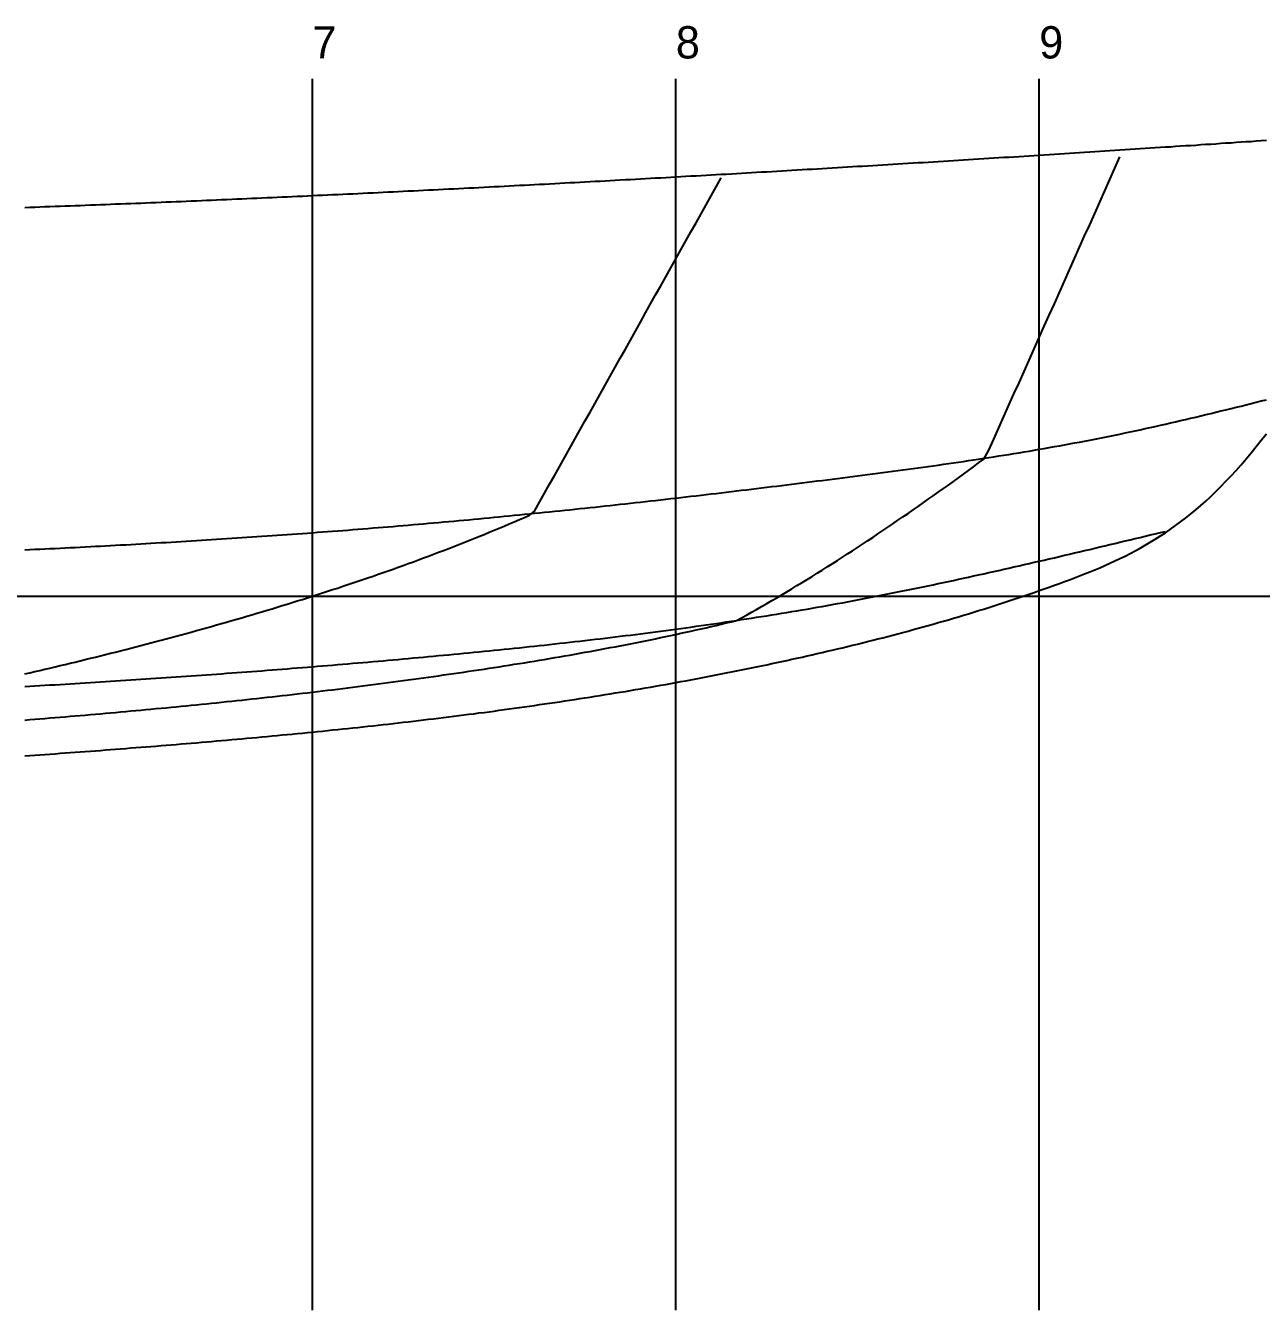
# Model space of a CAD drawing. Header units: millimetres. Extents: x -300 to 13200, y -3536 to 1881.
# Drawn here: x 5590 to 8650, y -1300 to 1881 of the extents above; entities that cross this region are included whole.
import ezdxf

# ---------------------------------------------------------------- set-up
doc = ezdxf.new("R2010")
doc.units = ezdxf.units.MM
for name, color, linetype in [('BATOKS', 3, 'Continuous'), ('KORPUS', 7, 'Continuous'), ('SHPANGOUT', 8, 'Continuous'), ('TEXT', 7, 'Continuous'), ('VL', 5, 'Continuous')]:
    doc.layers.add(name, color=color, linetype=linetype)

msp = doc.modelspace()

# ---------------------------------------------------------------- linework, layer by layer
at = {"layer": 'BATOKS'}
for points in [[(5587.5, 161.8), (5600, 162.8), (5612.5, 163.8), (5625, 164.8), (5637.5, 165.8), (5650, 166.9), (5662.5, 167.9), (5675, 168.9), (5687.5, 170), (5700, 171), (5712.5, 172.1), (5725, 173.1), (5737.5, 174.2), (5750, 175.3), (5762.5, 176.4), (5775, 177.5), (5787.5, 178.6), (5800, 179.7), (5812.5, 180.8), (5825, 181.9), (5837.5, 183), (5850, 184.2), (5862.5, 185.3), (5875, 186.5), (5887.5, 187.6), (5900, 188.8), (5912.5, 190), (5925, 191.1), (5937.5, 192.3), (5950, 193.5), (5962.5, 194.7), (5975, 196), (5987.5, 197.2), (6000, 198.4), (6012.5, 199.7), (6025, 200.9), (6037.5, 202.2), (6050, 203.5), (6062.5, 204.7), (6075, 206), (6087.5, 207.3), (6100, 208.6), (6112.5, 209.9), (6125, 211.3), (6137.5, 212.6), (6150, 214), (6162.5, 215.3), (6175, 216.7), (6187.5, 218.1), (6200, 219.5), (6212.5, 220.9), (6225, 222.3), (6237.5, 223.7), (6250, 225.1), (6262.5, 226.5), (6275, 228), (6287.5, 229.5), (6300, 230.9), (6312.5, 232.4), (6325, 233.9), (6337.5, 235.4), (6350, 236.9), (6362.5, 238.5), (6375, 240), (6387.5, 241.6), (6400, 243.1), (6412.5, 244.7), (6425, 246.3), (6437.5, 247.9), (6450, 249.5), (6462.5, 251.1), (6475, 252.7), (6487.5, 254.4), (6500, 256), (6512.5, 257.7), (6525, 259.4), (6537.5, 261.1), (6550, 262.8), (6562.5, 264.5), (6575, 266.2), (6587.5, 268), (6600, 269.7), (6612.5, 271.5), (6625, 273.3), (6637.5, 275.1), (6650, 276.9), (6662.5, 278.7), (6675, 280.5), (6687.5, 282.4), (6700, 284.3), (6712.5, 286.1), (6725, 288), (6737.5, 289.9), (6750, 291.9), (6762.5, 293.8), (6775, 295.8), (6787.5, 297.7), (6800, 299.7), (6812.5, 301.7), (6825, 303.7), (6837.5, 305.8), (6850, 307.8), (6862.5, 309.9), (6875, 312), (6887.5, 314.1), (6900, 316.2), (6912.5, 318.4), (6925, 320.6), (6937.5, 322.7), (6950, 324.9), (6962.5, 327.2), (6975, 329.4), (6987.5, 331.7), (7000, 334), (7012.5, 336.3), (7025, 338.6), (7037.5, 341), (7050, 343.3), (7062.5, 345.7), (7075, 348.2), (7087.5, 350.6), (7100, 353.1), (7112.5, 355.6), (7125, 358.1), (7137.5, 360.6), (7150, 363.2), (7162.5, 365.8), (7175, 368.4), (7187.5, 371.1), (7200, 373.7), (7212.5, 376.5), (7225, 379.2), (7237.5, 381.9), (7250, 384.7), (7262.5, 387.6), (7275, 390.4), (7287.5, 393.3), (7300, 396.2), (7312.5, 399.2), (7325, 402.2), (7337.5, 405.2), (7350, 408.2), (7362.5, 414.7), (7375, 421.7), (7387.5, 428.7), (7400, 435.8), (7412.5, 442.9), (7425, 450.1), (7437.5, 457.4), (7450, 464.7), (7462.5, 472.1), (7475, 479.5), (7487.5, 487), (7500, 494.5), (7512.5, 502.1), (7525, 509.8), (7537.5, 517.5), (7550, 525.3), (7562.5, 533.1), (7575, 541), (7587.5, 548.9), (7600, 556.9), (7612.5, 564.9), (7625, 573), (7637.5, 581.1), (7650, 589.3), (7662.5, 597.6), (7675, 605.8), (7687.5, 614.1), (7700, 622.5), (7712.5, 630.9), (7725, 639.3), (7737.5, 647.8), (7750, 656.3), (7762.5, 664.9), (7775, 673.5), (7787.5, 682.1), (7800, 690.8), (7812.5, 699.5), (7825, 708.3), (7837.5, 717.1), (7850, 725.9), (7862.5, 734.8), (7875, 743.7), (7887.5, 752.7), (7900, 761.7), (7912.5, 770.8), (7925, 779.9), (7937.5, 789.1), (7950, 798.3), (7962.5, 807.6), (7975, 829.7), (7987.5, 857.6), (8000, 885.5), (8012.5, 913.4), (8025, 941.3), (8037.5, 969.2), (8050, 997.1), (8062.5, 1025), (8075, 1052.9), (8087.5, 1080.8), (8100, 1108.7), (8112.5, 1136.7), (8125, 1164.6), (8137.5, 1192.5), (8150, 1220.5), (8162.5, 1248.5), (8175, 1276.4), (8187.5, 1304.4), (8200, 1332.4), (8212.5, 1360.4), (8225, 1388.4), (8237.5, 1416.4), (8250, 1444.4), (8262.5, 1472.4), (8275, 1500.4), (8287.5, 1528.4), (8300, 1556.5)], [(5587.5, 276), (5600, 278.9), (5612.5, 281.8), (5625, 284.7), (5637.5, 287.6), (5650, 290.5), (5662.5, 293.5), (5675, 296.4), (5687.5, 299.4), (5700, 302.4), (5712.5, 305.4), (5725, 308.5), (5737.5, 311.5), (5750, 314.6), (5762.5, 317.7), (5775, 320.8), (5787.5, 323.9), (5800, 327), (5812.5, 330.2), (5825, 333.4), (5837.5, 336.6), (5850, 339.8), (5862.5, 343), (5875, 346.2), (5887.5, 349.5), (5900, 352.8), (5912.5, 356.1), (5925, 359.4), (5937.5, 362.7), (5950, 366.1), (5962.5, 369.5), (5975, 372.9), (5987.5, 376.3), (6000, 379.7), (6012.5, 383.2), (6025, 386.6), (6037.5, 390.1), (6050, 393.6), (6062.5, 397.2), (6075, 400.7), (6087.5, 404.3), (6100, 407.9), (6112.5, 411.5), (6125, 415.2), (6137.5, 418.8), (6150, 422.5), (6162.5, 426.2), (6175, 429.9), (6187.5, 433.7), (6200, 437.5), (6212.5, 441.3), (6225, 445.1), (6237.5, 448.9), (6250, 452.8), (6262.5, 456.7), (6275, 460.6), (6287.5, 464.5), (6300, 468.5), (6312.5, 472.5), (6325, 476.5), (6337.5, 480.6), (6350, 484.6), (6362.5, 488.7), (6375, 492.9), (6387.5, 497), (6400, 501.2), (6412.5, 505.4), (6425, 509.7), (6437.5, 513.9), (6450, 518.2), (6462.5, 522.6), (6475, 526.9), (6487.5, 531.3), (6500, 535.7), (6512.5, 540.2), (6525, 544.7), (6537.5, 549.2), (6550, 553.8), (6562.5, 558.4), (6575, 563), (6587.5, 567.7), (6600, 572.4), (6612.5, 577.1), (6625, 581.9), (6637.5, 586.7), (6650, 591.5), (6662.5, 596.4), (6675, 601.3), (6687.5, 606.3), (6700, 611.3), (6712.5, 616.4), (6725, 621.4), (6737.5, 626.6), (6750, 631.7), (6762.5, 637), (6775, 642.2), (6787.5, 647.5), (6800, 652.9), (6812.5, 658.3), (6825, 663.7), (6837.5, 669.2), (6850, 678.9), (6862.5, 701.1), (6875, 723.4), (6887.5, 745.7), (6900, 767.9), (6912.5, 790.2), (6925, 812.5), (6937.5, 834.8), (6950, 857.1), (6962.5, 879.4), (6975, 901.7), (6987.5, 924.1), (7000, 946.4), (7012.5, 968.7), (7025, 991.1), (7037.5, 1013.4), (7050, 1035.7), (7062.5, 1058.1), (7075, 1080.4), (7087.5, 1102.7), (7100, 1125.1), (7112.5, 1147.4), (7125, 1169.8), (7137.5, 1192.1), (7150, 1214.5), (7162.5, 1236.8), (7175, 1259.1), (7187.5, 1281.5), (7200, 1303.8), (7212.5, 1326.1), (7225, 1348.5), (7237.5, 1370.8), (7250, 1393.1), (7262.5, 1415.4), (7275, 1437.7), (7287.5, 1460), (7300, 1482.3), (7312.5, 1504.7)]]:
    msp.add_lwpolyline(points, dxfattribs=at)
at = {"layer": 'KORPUS'}
for points in [[(5587.5, 1431.3), (5600, 1431.7), (5612.5, 1432.2), (5625, 1432.6), (5637.5, 1433.1), (5650, 1433.5), (5662.5, 1434), (5675, 1434.5), (5687.5, 1434.9), (5700, 1435.4), (5712.5, 1435.8), (5725, 1436.3), (5737.5, 1436.8), (5750, 1437.3), (5762.5, 1437.7), (5775, 1438.2), (5787.5, 1438.7), (5800, 1439.2), (5812.5, 1439.7), (5825, 1440.2), (5837.5, 1440.7), (5850, 1441.2), (5862.5, 1441.6), (5875, 1442.1), (5887.5, 1442.7), (5900, 1443.2), (5912.5, 1443.7), (5925, 1444.2), (5937.5, 1444.7), (5950, 1445.2), (5962.5, 1445.7), (5975, 1446.2), (5987.5, 1446.8), (6000, 1447.3), (6012.5, 1447.8), (6025, 1448.3), (6037.5, 1448.9), (6050, 1449.4), (6062.5, 1449.9), (6075, 1450.5), (6087.5, 1451), (6100, 1451.6), (6112.5, 1452.1), (6125, 1452.7), (6137.5, 1453.2), (6150, 1453.8), (6162.5, 1454.3), (6175, 1454.9), (6187.5, 1455.4), (6200, 1456), (6212.5, 1456.6), (6225, 1457.1), (6237.5, 1457.7), (6250, 1458.3), (6262.5, 1458.8), (6275, 1459.4), (6287.5, 1460), (6300, 1460.6), (6312.5, 1461.1), (6325, 1461.7), (6337.5, 1462.3), (6350, 1462.9), (6362.5, 1463.5), (6375, 1464.1), (6387.5, 1464.7), (6400, 1465.2), (6412.5, 1465.8), (6425, 1466.4), (6437.5, 1467), (6450, 1467.6), (6462.5, 1468.2), (6475, 1468.8), (6487.5, 1469.5), (6500, 1470.1), (6512.5, 1470.7), (6525, 1471.3), (6537.5, 1471.9), (6550, 1472.5), (6562.5, 1473.1), (6575, 1473.8), (6587.5, 1474.4), (6600, 1475), (6612.5, 1475.6), (6625, 1476.3), (6637.5, 1476.9), (6650, 1477.5), (6662.5, 1478.1), (6675, 1478.8), (6687.5, 1479.4), (6700, 1480), (6712.5, 1480.7), (6725, 1481.3), (6737.5, 1482), (6750, 1482.6), (6762.5, 1483.3), (6775, 1483.9), (6787.5, 1484.6), (6800, 1485.2), (6812.5, 1485.9), (6825, 1486.5), (6837.5, 1487.2), (6850, 1487.8), (6862.5, 1488.5), (6875, 1489.1), (6887.5, 1489.8), (6900, 1490.5), (6912.5, 1491.1), (6925, 1491.8), (6937.5, 1492.5), (6950, 1493.1), (6962.5, 1493.8), (6975, 1494.5), (6987.5, 1495.2), (7000, 1495.8), (7012.5, 1496.5), (7025, 1497.2), (7037.5, 1497.9), (7050, 1498.6), (7062.5, 1499.2), (7075, 1499.9), (7087.5, 1500.6), (7100, 1501.3), (7112.5, 1502), (7125, 1502.7), (7137.5, 1503.4), (7150, 1504.1), (7162.5, 1504.8), (7175, 1505.5), (7187.5, 1506.2), (7200, 1506.9), (7212.5, 1507.6), (7225, 1508.3), (7237.5, 1509), (7250, 1509.7), (7262.5, 1510.4), (7275, 1511.1), (7287.5, 1511.8), (7300, 1512.5), (7312.5, 1513.2), (7325, 1513.9), (7337.5, 1514.7), (7350, 1515.4), (7362.5, 1516.1), (7375, 1516.8), (7387.5, 1517.5), (7400, 1518.3), (7412.5, 1519), (7425, 1519.7), (7437.5, 1520.4), (7450, 1521.2), (7462.5, 1521.9), (7475, 1522.6), (7487.5, 1523.4), (7500, 1524.1), (7512.5, 1524.8), (7525, 1525.6), (7537.5, 1526.3), (7550, 1527), (7562.5, 1527.8), (7575, 1528.5), (7587.5, 1529.3), (7600, 1530), (7612.5, 1530.7), (7625, 1531.5), (7637.5, 1532.2), (7650, 1533), (7662.5, 1533.7), (7675, 1534.5), (7687.5, 1535.2), (7700, 1536), (7712.5, 1536.7), (7725, 1537.5), (7737.5, 1538.3), (7750, 1539), (7762.5, 1539.8), (7775, 1540.5), (7787.5, 1541.3), (7800, 1542.1), (7812.5, 1542.8), (7825, 1543.6), (7837.5, 1544.4), (7850, 1545.1), (7862.5, 1545.9), (7875, 1546.7), (7887.5, 1547.4), (7900, 1548.2), (7912.5, 1549), (7925, 1549.7), (7937.5, 1550.5), (7950, 1551.3), (7962.5, 1552.1), (7975, 1552.9), (7987.5, 1553.6), (8000, 1554.4), (8012.5, 1555.2), (8025, 1556), (8037.5, 1556.8), (8050, 1557.6), (8062.5, 1558.3), (8075, 1559.1), (8087.5, 1559.9), (8100, 1560.7), (8112.5, 1561.5), (8125, 1562.3), (8137.5, 1563.1), (8150, 1563.9), (8162.5, 1564.7), (8175, 1565.5), (8187.5, 1566.3), (8200, 1567.1), (8212.5, 1567.9), (8225, 1568.7), (8237.5, 1569.5), (8250, 1570.3), (8262.5, 1571.1), (8275, 1571.9), (8287.5, 1572.7), (8300, 1573.5), (8312.5, 1574.3), (8325, 1575.1), (8337.5, 1575.9), (8350, 1576.7), (8362.5, 1577.6), (8375, 1578.4), (8387.5, 1579.2), (8400, 1580), (8412.5, 1580.8), (8425, 1581.6), (8437.5, 1582.5), (8450, 1583.3), (8462.5, 1584.1), (8475, 1584.9), (8487.5, 1585.7), (8500, 1586.6), (8512.5, 1587.4), (8525, 1588.2), (8537.5, 1589), (8550, 1589.9), (8562.5, 1590.7), (8575, 1591.5), (8587.5, 1592.4), (8600, 1593.2), (8612.5, 1594), (8625, 1594.8), (8637.5, 1595.7), (8650, 1596.5), (8662.5, 1597.3)], [(5587.5, 583.3), (5600, 583.9), (5612.5, 584.5), (5625, 585.1), (5637.5, 585.7), (5650, 586.3), (5662.5, 586.9), (5675, 587.5), (5687.5, 588.1), (5700, 588.8), (5712.5, 589.4), (5725, 590), (5737.5, 590.7), (5750, 591.3), (5762.5, 592), (5775, 592.6), (5787.5, 593.3), (5800, 594), (5812.5, 594.6), (5825, 595.3), (5837.5, 596), (5850, 596.7), (5862.5, 597.4), (5875, 598.1), (5887.5, 598.8), (5900, 599.5), (5912.5, 600.3), (5925, 601), (5937.5, 601.7), (5950, 602.5), (5962.5, 603.2), (5975, 603.9), (5987.5, 604.7), (6000, 605.5), (6012.5, 606.2), (6025, 607), (6037.5, 607.8), (6050, 608.6), (6062.5, 609.4), (6075, 610.2), (6087.5, 611), (6100, 611.8), (6112.5, 612.6), (6125, 613.4), (6137.5, 614.3), (6150, 615.1), (6162.5, 616), (6175, 616.8), (6187.5, 617.7), (6200, 618.5), (6212.5, 619.4), (6225, 620.3), (6237.5, 621.2), (6250, 622.1), (6262.5, 623), (6275, 623.9), (6287.5, 624.8), (6300, 625.7), (6312.5, 626.6), (6325, 627.6), (6337.5, 628.5), (6350, 629.4), (6362.5, 630.4), (6375, 631.4), (6387.5, 632.3), (6400, 633.3), (6412.5, 634.3), (6425, 635.3), (6437.5, 636.3), (6450, 637.3), (6462.5, 638.3), (6475, 639.3), (6487.5, 640.4), (6500, 641.4), (6512.5, 642.5), (6525, 643.5), (6537.5, 644.6), (6550, 645.6), (6562.5, 646.7), (6575, 647.8), (6587.5, 648.9), (6600, 650), (6612.5, 651.1), (6625, 652.2), (6637.5, 653.4), (6650, 654.5), (6662.5, 655.6), (6675, 656.8), (6687.5, 657.9), (6700, 659.1), (6712.5, 660.3), (6725, 661.5), (6737.5, 662.6), (6750, 663.8), (6762.5, 665), (6775, 666.2), (6787.5, 667.5), (6800, 668.7), (6812.5, 669.9), (6825, 671.2), (6837.5, 672.4), (6850, 673.7), (6862.5, 674.9), (6875, 676.2), (6887.5, 677.5), (6900, 678.7), (6912.5, 680), (6925, 681.3), (6937.5, 682.6), (6950, 683.9), (6962.5, 685.3), (6975, 686.6), (6987.5, 687.9), (7000, 689.2), (7012.5, 690.6), (7025, 691.9), (7037.5, 693.3), (7050, 694.6), (7062.5, 696), (7075, 697.4), (7087.5, 698.8), (7100, 700.1), (7112.5, 701.5), (7125, 702.9), (7137.5, 704.3), (7150, 705.7), (7162.5, 707.2), (7175, 708.6), (7187.5, 710), (7200, 711.4), (7212.5, 712.9), (7225, 714.3), (7237.5, 715.8), (7250, 717.2), (7262.5, 718.7), (7275, 720.2), (7287.5, 721.6), (7300, 723.1), (7312.5, 724.6), (7325, 726.1), (7337.5, 727.6), (7350, 729.1), (7362.5, 730.6), (7375, 732.1), (7387.5, 733.6), (7400, 735.1), (7412.5, 736.6), (7425, 738.1), (7437.5, 739.7), (7450, 741.2), (7462.5, 742.8), (7475, 744.3), (7487.5, 745.9), (7500, 747.4), (7512.5, 749), (7525, 750.5), (7537.5, 752.1), (7550, 753.7), (7562.5, 755.2), (7575, 756.8), (7587.5, 758.4), (7600, 760), (7612.5, 761.6), (7625, 763.2), (7637.5, 764.8), (7650, 766.4), (7662.5, 768), (7675, 769.6), (7687.5, 771.3), (7700, 772.9), (7712.5, 774.5), (7725, 776.2), (7737.5, 777.9), (7750, 779.5), (7762.5, 781.2), (7775, 782.9), (7787.5, 784.6), (7800, 786.3), (7812.5, 788), (7825, 789.8), (7837.5, 791.5), (7850, 793.3), (7862.5, 795.1), (7875, 796.9), (7887.5, 798.7), (7900, 800.5), (7912.5, 802.3), (7925, 804.2), (7937.5, 806.1), (7950, 808), (7962.5, 809.9), (7975, 811.8), (7987.5, 813.7), (8000, 815.7), (8012.5, 817.7), (8025, 819.7), (8037.5, 821.7), (8050, 823.8), (8062.5, 825.8), (8075, 827.9), (8087.5, 830.1), (8100, 832.2), (8112.5, 834.4), (8125, 836.5), (8137.5, 838.8), (8150, 841), (8162.5, 843.3), (8175, 845.5), (8187.5, 847.9), (8200, 850.2), (8212.5, 852.6), (8225, 855), (8237.5, 857.4), (8250, 859.9), (8262.5, 862.4), (8275, 864.9), (8287.5, 867.4), (8300, 870), (8312.5, 872.6), (8325, 875.3), (8337.5, 877.9), (8350, 880.6), (8362.5, 883.4), (8375, 886.1), (8387.5, 888.9), (8400, 891.7), (8412.5, 894.5), (8425, 897.4), (8437.5, 900.3), (8450, 903.2), (8462.5, 906.1), (8475, 909.1), (8487.5, 912), (8500, 915), (8512.5, 918), (8525, 921), (8537.5, 924), (8550, 927.1), (8562.5, 930.1), (8575, 933.2), (8587.5, 936.3), (8600, 939.4), (8612.5, 942.5), (8625, 945.6), (8637.5, 948.7), (8650, 951.9), (8662.5, 955)], [(5587.5, 73), (5600, 73.9), (5612.5, 74.8), (5625, 75.7), (5637.5, 76.6), (5650, 77.5), (5662.5, 78.4), (5675, 79.3), (5687.5, 80.2), (5700, 81.1), (5712.5, 82), (5725, 83), (5737.5, 83.9), (5750, 84.8), (5762.5, 85.8), (5775, 86.7), (5787.5, 87.7), (5800, 88.6), (5812.5, 89.6), (5825, 90.5), (5837.5, 91.5), (5850, 92.5), (5862.5, 93.4), (5875, 94.4), (5887.5, 95.4), (5900, 96.4), (5912.5, 97.4), (5925, 98.4), (5937.5, 99.4), (5950, 100.4), (5962.5, 101.5), (5975, 102.5), (5987.5, 103.5), (6000, 104.6), (6012.5, 105.6), (6025, 106.7), (6037.5, 107.8), (6050, 108.8), (6062.5, 109.9), (6075, 111), (6087.5, 112.1), (6100, 113.2), (6112.5, 114.3), (6125, 115.4), (6137.5, 116.6), (6150, 117.7), (6162.5, 118.8), (6175, 120), (6187.5, 121.1), (6200, 122.3), (6212.5, 123.5), (6225, 124.7), (6237.5, 125.9), (6250, 127.1), (6262.5, 128.3), (6275, 129.5), (6287.5, 130.8), (6300, 132), (6312.5, 133.2), (6325, 134.5), (6337.5, 135.8), (6350, 137.1), (6362.5, 138.4), (6375, 139.7), (6387.5, 141), (6400, 142.3), (6412.5, 143.6), (6425, 145), (6437.5, 146.3), (6450, 147.7), (6462.5, 149.1), (6475, 150.5), (6487.5, 151.9), (6500, 153.3), (6512.5, 154.7), (6525, 156.1), (6537.5, 157.6), (6550, 159), (6562.5, 160.5), (6575, 162), (6587.5, 163.5), (6600, 165), (6612.5, 166.5), (6625, 168.1), (6637.5, 169.6), (6650, 171.2), (6662.5, 172.7), (6675, 174.3), (6687.5, 175.9), (6700, 177.5), (6712.5, 179.2), (6725, 180.8), (6737.5, 182.4), (6750, 184.1), (6762.5, 185.8), (6775, 187.5), (6787.5, 189.2), (6800, 190.9), (6812.5, 192.7), (6825, 194.4), (6837.5, 196.2), (6850, 198), (6862.5, 199.8), (6875, 201.6), (6887.5, 203.4), (6900, 205.3), (6912.5, 207.1), (6925, 209), (6937.5, 210.9), (6950, 212.8), (6962.5, 214.7), (6975, 216.7), (6987.5, 218.6), (7000, 220.6), (7012.5, 222.6), (7025, 224.6), (7037.5, 226.6), (7050, 228.7), (7062.5, 230.8), (7075, 232.8), (7087.5, 234.9), (7100, 237.1), (7112.5, 239.2), (7125, 241.3), (7137.5, 243.5), (7150, 245.7), (7162.5, 247.9), (7175, 250.1), (7187.5, 252.4), (7200, 254.6), (7212.5, 256.9), (7225, 259.2), (7237.5, 261.5), (7250, 263.9), (7262.5, 266.2), (7275, 268.6), (7287.5, 271), (7300, 273.4), (7312.5, 275.9), (7325, 278.3), (7337.5, 280.8), (7350, 283.3), (7362.5, 285.8), (7375, 288.4), (7387.5, 291), (7400, 293.5), (7412.5, 296.1), (7425, 298.8), (7437.5, 301.4), (7450, 304.1), (7462.5, 306.8), (7475, 309.5), (7487.5, 312.2), (7500, 315), (7512.5, 317.8), (7525, 320.6), (7537.5, 323.4), (7550, 326.3), (7562.5, 329.1), (7575, 332), (7587.5, 335), (7600, 337.9), (7612.5, 340.9), (7625, 343.9), (7637.5, 346.9), (7650, 350), (7662.5, 353.1), (7675, 356.2), (7687.5, 359.3), (7700, 362.5), (7712.5, 365.7), (7725, 368.9), (7737.5, 372.2), (7750, 375.5), (7762.5, 378.8), (7775, 382.2), (7787.5, 385.6), (7800, 389), (7812.5, 392.4), (7825, 395.9), (7837.5, 399.5), (7850, 403), (7862.5, 406.6), (7875, 410.2), (7887.5, 413.9), (7900, 417.6), (7912.5, 421.3), (7925, 425.1), (7937.5, 428.9), (7950, 432.8), (7962.5, 436.7), (7975, 440.6), (7987.5, 444.6), (8000, 448.6), (8012.5, 452.6), (8025, 456.7), (8037.5, 460.9), (8050, 465), (8062.5, 469.2), (8075, 473.5), (8087.5, 477.8), (8100, 482.2), (8112.5, 486.6), (8125, 491), (8137.5, 495.5), (8150, 500), (8162.5, 504.6), (8175, 509.2), (8187.5, 513.9), (8200, 518.7), (8212.5, 523.6), (8225, 528.6), (8237.5, 533.7), (8250, 539), (8262.5, 544.4), (8275, 550), (8287.5, 555.7), (8300, 561.7), (8312.5, 567.8), (8325, 574.2), (8337.5, 580.7), (8350, 587.6), (8362.5, 594.6), (8375, 602), (8387.5, 609.6), (8400, 617.5), (8412.5, 625.7), (8425, 634.3), (8437.5, 643.1), (8450, 652.4), (8462.5, 661.9), (8475, 671.9), (8487.5, 682.2), (8500, 692.9), (8512.5, 704), (8525, 715.6), (8537.5, 727.6), (8550, 740), (8562.5, 752.9), (8575, 766.2), (8587.5, 780), (8600, 794.1), (8612.5, 808.7), (8625, 823.6), (8637.5, 838.8), (8650, 854.4), (8662.5, 870.3)], [(5587.5, 245), (5600, 245.7), (5612.5, 246.4), (5625, 247.2), (5637.5, 247.9), (5650, 248.6), (5662.5, 249.3), (5675, 250.1), (5687.5, 250.8), (5700, 251.6), (5712.5, 252.3), (5725, 253.1), (5737.5, 253.8), (5750, 254.6), (5762.5, 255.4), (5775, 256.2), (5787.5, 257), (5800, 257.7), (5812.5, 258.5), (5825, 259.3), (5837.5, 260.1), (5850, 260.9), (5862.5, 261.8), (5875, 262.6), (5887.5, 263.4), (5900, 264.2), (5912.5, 265.1), (5925, 265.9), (5937.5, 266.8), (5950, 267.6), (5962.5, 268.5), (5975, 269.3), (5987.5, 270.2), (6000, 271.1), (6012.5, 272), (6025, 272.9), (6037.5, 273.8), (6050, 274.7), (6062.5, 275.6), (6075, 276.5), (6087.5, 277.4), (6100, 278.3), (6112.5, 279.2), (6125, 280.2), (6137.5, 281.1), (6150, 282), (6162.5, 283), (6175, 283.9), (6187.5, 284.9), (6200, 285.9), (6212.5, 286.8), (6225, 287.8), (6237.5, 288.8), (6250, 289.8), (6262.5, 290.8), (6275, 291.8), (6287.5, 292.8), (6300, 293.8), (6312.5, 294.8), (6325, 295.9), (6337.5, 296.9), (6350, 297.9), (6362.5, 299), (6375, 300), (6387.5, 301.1), (6400, 302.2), (6412.5, 303.2), (6425, 304.3), (6437.5, 305.4), (6450, 306.5), (6462.5, 307.6), (6475, 308.7), (6487.5, 309.8), (6500, 310.9), (6512.5, 312), (6525, 313.1), (6537.5, 314.2), (6550, 315.4), (6562.5, 316.5), (6575, 317.7), (6587.5, 318.8), (6600, 320), (6612.5, 321.2), (6625, 322.3), (6637.5, 323.5), (6650, 324.7), (6662.5, 325.9), (6675, 327.1), (6687.5, 328.3), (6700, 329.6), (6712.5, 330.8), (6725, 332), (6737.5, 333.3), (6750, 334.5), (6762.5, 335.8), (6775, 337), (6787.5, 338.3), (6800, 339.6), (6812.5, 340.9), (6825, 342.2), (6837.5, 343.5), (6850, 344.9), (6862.5, 346.2), (6875, 347.5), (6887.5, 348.9), (6900, 350.3), (6912.5, 351.7), (6925, 353), (6937.5, 354.5), (6950, 355.9), (6962.5, 357.3), (6975, 358.7), (6987.5, 360.2), (7000, 361.6), (7012.5, 363.1), (7025, 364.6), (7037.5, 366.1), (7050, 367.6), (7062.5, 369.1), (7075, 370.7), (7087.5, 372.2), (7100, 373.8), (7112.5, 375.4), (7125, 377), (7137.5, 378.6), (7150, 380.2), (7162.5, 381.9), (7175, 383.5), (7187.5, 385.2), (7200, 386.9), (7212.5, 388.6), (7225, 390.3), (7237.5, 392), (7250, 393.8), (7262.5, 395.5), (7275, 397.3), (7287.5, 399.1), (7300, 400.9), (7312.5, 402.8), (7325, 404.6), (7337.5, 406.5), (7350, 408.4), (7362.5, 410.3), (7375, 412.2), (7387.5, 414.1), (7400, 416.1), (7412.5, 418), (7425, 420), (7437.5, 422), (7450, 424.1), (7462.5, 426.1), (7475, 428.2), (7487.5, 430.3), (7500, 432.4), (7512.5, 434.5), (7525, 436.7), (7537.5, 438.8), (7550, 441), (7562.5, 443.2), (7575, 445.5), (7587.5, 447.7), (7600, 450), (7612.5, 452.3), (7625, 454.6), (7637.5, 457), (7650, 459.3), (7662.5, 461.7), (7675, 464.1), (7687.5, 466.5), (7700, 468.9), (7712.5, 471.4), (7725, 473.9), (7737.5, 476.4), (7750, 478.9), (7762.5, 481.4), (7775, 484), (7787.5, 486.5), (7800, 489.1), (7812.5, 491.7), (7825, 494.3), (7837.5, 496.9), (7850, 499.6), (7862.5, 502.2), (7875, 504.9), (7887.5, 507.6), (7900, 510.3), (7912.5, 513), (7925, 515.7), (7937.5, 518.5), (7950, 521.2), (7962.5, 524), (7975, 526.8), (7987.5, 529.6), (8000, 532.4), (8012.5, 535.2), (8025, 538), (8037.5, 540.8), (8050, 543.7), (8062.5, 546.5), (8075, 549.4), (8087.5, 552.3), (8100, 555.1), (8112.5, 558), (8125, 560.9), (8137.5, 563.8), (8150, 566.7), (8162.5, 569.7), (8175, 572.6), (8187.5, 575.5), (8200, 578.5), (8212.5, 581.4), (8225, 584.4), (8237.5, 587.3), (8250, 590.3), (8262.5, 593.2), (8275, 596.2), (8287.5, 599.2), (8300, 602.1), (8312.5, 605.1), (8325, 608.1), (8337.5, 611.1), (8350, 614.1), (8362.5, 617.1), (8375, 620.1), (8387.5, 623), (8400, 626), (8412.5, 629)]]:
    msp.add_lwpolyline(points, dxfattribs=at)
at = {"layer": 'SHPANGOUT'}
for p, q in [((6300, -1300), (6300, 1750)), ((7200, -1300), (7200, 1750)), ((8100, -1300), (8100, 1750))]:
    msp.add_line(p, q, dxfattribs=at)
at = {"layer": 'VL'}
msp.add_line((-300, 468.5), (9300, 468.5), dxfattribs=at)

# ---------------------------------------------------------------- texts
at = {"layer": 'TEXT'}
for s, p in [('7', (6300, 1800)), ('8', (7200, 1800)), ('9', (8100, 1800))]:
    msp.add_text(s, height=80, dxfattribs=at).set_placement(p)

doc.saveas('drawing.dxf')
